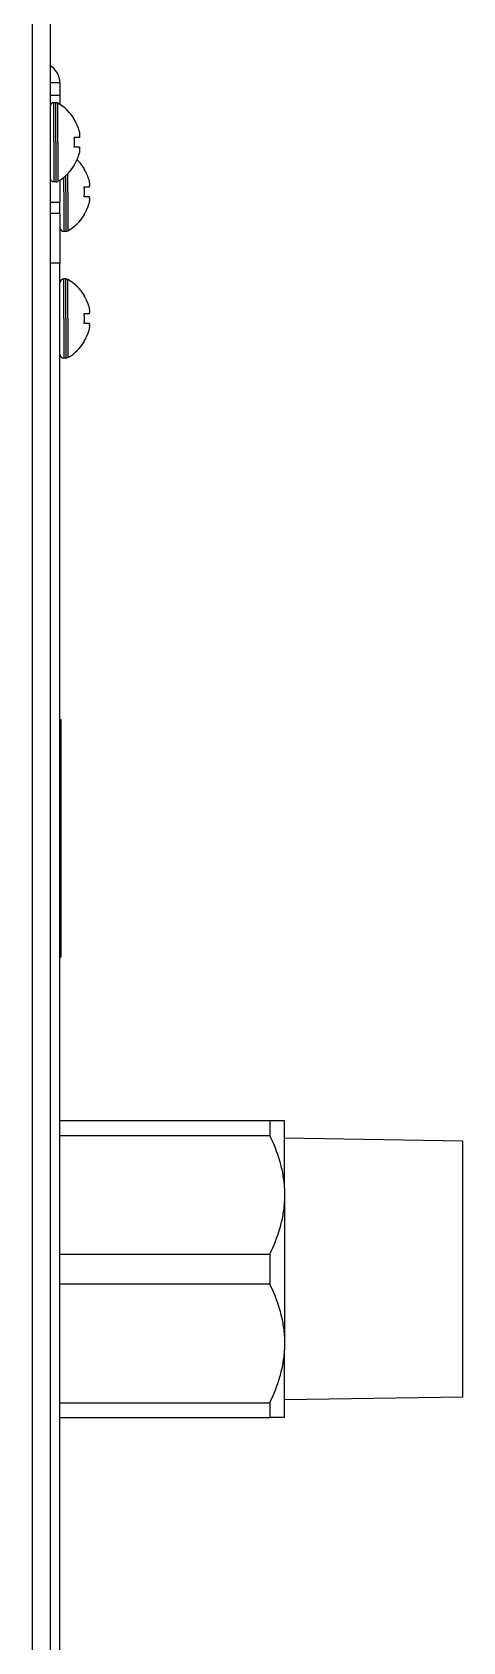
# Model space of a CAD drawing. Header units: millimetres. Extents: x -1584 to 3730, y -1918 to 2655.
# Drawn here: x -695.6 to -652.1, y -77.6 to 85 of the extents above; entities that cross this region are included whole.
import ezdxf

# ---------------------------------------------------------------- set-up
doc = ezdxf.new("R2010")
doc.units = ezdxf.units.MM
doc.header["$LTSCALE"] = 65.395
doc.layers.get('0').update_dxf_attribs({"linetype": 'CONTINUOUS'})
doc.layers.add('ASSI', color=7, linetype='CONTINUOUS')
doc.layers.add('GEOM', color=7, linetype='CONTINUOUS')

msp = doc.modelspace()

# ---------------------------------------------------------------- linework, layer by layer
at = {"linetype": 'Continuous'}
for p, q in [((-693.83, 982.35), (-693.83, -137.15)), ((-695.63, 970.4), (-695.63, -137.15)), ((-691.39, 76.15), (-691.35, 76.15)), ((-691.39, 74.35), (-690.84, 74.35)), ((-690.84, 73.35), (-691.39, 73.35)), ((-691.35, 71.55), (-691.39, 71.55)), ((-690.39, 71.15), (-690.35, 71.15)), ((-690.39, 69.35), (-689.84, 69.35)), ((-689.84, 68.35), (-690.39, 68.35)), ((-690.35, 66.55), (-690.39, 66.55)), ((-690.39, 58.35), (-690.35, 58.35)), ((-690.39, 56.55), (-689.84, 56.55)), ((-689.84, 55.55), (-690.39, 55.55)), ((-690.35, 53.75), (-690.39, 53.75)), ((-692.83, -24.95), (-671.63, -24.95)), ((-671.63, -24.95), (-670.13, -24.95)), ((-671.63, -24.95), (-671.63, -26.45)), ((-670.13, -27.64), (-670.13, -24.95)), ((-692.83, -26.45), (-671.63, -26.45)), ((-652.13, -27.03), (-670.13, -26.73)), ((-652.13, -27.64), (-652.13, -27.03)), ((-670.13, -31.77), (-670.13, -27.64)), ((-652.13, -31.95), (-652.13, -27.64)), ((-670.13, -31.77), (-670.13, -33.13)), ((-652.13, -39.95), (-652.13, -31.95)), ((-670.13, -33.13), (-670.13, -46.77)), ((-692.83, -38.45), (-671.63, -38.45)), ((-671.63, -38.45), (-671.63, -41.45)), ((-652.13, -47.95), (-652.13, -39.95)), ((-692.83, -41.45), (-671.63, -41.45)), ((-670.13, -46.77), (-670.13, -48.13)), ((-670.13, -52.26), (-670.13, -48.13)), ((-652.13, -52.26), (-652.13, -47.95)), ((-692.83, -53.45), (-671.63, -53.45)), ((-671.63, -53.45), (-671.63, -54.95)), ((-670.13, -54.95), (-670.13, -52.26)), ((-652.13, -52.87), (-670.13, -53.17)), ((-652.13, -52.87), (-652.13, -52.26)), ((-692.83, -54.95), (-671.63, -54.95)), ((-670.13, -54.95), (-671.63, -54.95))]:
    msp.add_line(p, q, dxfattribs=at)
for centre, radius, start, end in [((-695.44, 73.66), 4.75, 28.9687, 31.5341), ((-695.44, 73.67), 4.75, 28.0074, 28.9684), ((-695.43, 73.67), 4.75, 26.6813, 28.0074), ((-695.43, 73.67), 4.74, 25.5402, 26.6812), ((-695.43, 73.67), 4.74, 24.5722, 25.5402), ((-695.42, 73.67), 4.73, 23.3175, 24.5722), ((-695.42, 73.67), 4.73, 22.5474, 23.3174), ((-695.41, 73.68), 4.72, 21.0025, 22.5476), ((-695.4, 73.68), 4.72, 20.5181, 21.0023), ((-695.39, 73.68), 4.7, 18.4656, 20.5187), ((-695.38, 73.69), 4.68, 17.3773, 18.465), ((-695.36, 73.69), 4.67, 16.3949, 17.3772), ((-695.33, 73.7), 4.64, 14.3176, 16.3964), ((-692.83, 74.6), 2.01, 5.1401, 7.2744), ((-695.14, 73.85), 3.79, 0.0089, 7.5987), ((-695.14, 73.85), 3.79, 352.4013, 359.9911), ((-692.83, 74.6), 2.01, 352.7259, 354.7415), ((-692.83, 73.1), 2.01, 5.2585, 7.2741), ((-692.8, 74.6), 1.98, 4.2856, 5.1372), ((-692.79, 74.6), 1.97, 3.0233, 4.286), ((-692.79, 74.6), 1.97, 355.3984, 356.7833), ((-692.81, 74.6), 1.98, 354.7442, 355.3991), ((-692.81, 73.1), 1.98, 4.6009, 5.2558), ((-692.79, 73.1), 1.97, 3.2167, 4.6016), ((-692.78, 74.6), 1.96, 1.9964, 3.0228), ((-692.77, 74.6), 1.95, 0.9261, 1.9964), ((-692.77, 74.6), 1.95, 359.8006, 0.9258), ((-692.77, 74.6), 1.95, 358.8459, 359.8005), ((-692.78, 74.6), 1.96, 357.6234, 358.8455), ((-692.78, 74.6), 1.96, 356.7841, 357.6235), ((-692.78, 73.1), 1.96, 2.3765, 3.2159), ((-692.78, 73.1), 1.95, 1.1545, 2.3767), ((-695.44, 74.04), 4.75, 328.4659, 331.0313), ((-695.44, 74.03), 4.75, 331.0316, 331.9926), ((-695.43, 74.03), 4.75, 331.9926, 333.3187), ((-695.43, 74.03), 4.74, 333.3188, 334.4598), ((-695.43, 74.03), 4.74, 334.4598, 335.4278), ((-695.42, 74.03), 4.73, 335.4278, 336.6825), ((-695.42, 74.03), 4.73, 336.6826, 337.4526), ((-695.41, 74.02), 4.72, 337.4524, 338.9975), ((-695.4, 74.02), 4.72, 338.9977, 339.4819), ((-695.39, 74.02), 4.7, 339.4813, 341.5344), ((-695.38, 74.01), 4.68, 341.535, 342.6227), ((-695.36, 74.01), 4.67, 342.6228, 343.6051), ((-695.33, 74), 4.64, 343.6036, 345.6824), ((-692.83, 73.1), 2.01, 352.7256, 354.8598), ((-692.79, 73.1), 1.97, 355.714, 356.9766), ((-692.8, 73.1), 1.98, 354.8627, 355.7144), ((-692.77, 73.1), 1.95, 0.1995, 1.1541), ((-692.77, 73.1), 1.95, 359.0741, 0.1995), ((-692.77, 73.1), 1.95, 358.0037, 359.0738), ((-692.78, 73.1), 1.96, 356.9771, 358.0037), ((-694.44, 68.66), 4.75, 28.9687, 31.5341), ((-694.44, 68.67), 4.75, 28.0074, 28.9684), ((-694.43, 68.67), 4.75, 26.6813, 28.0074), ((-694.43, 68.67), 4.74, 25.5402, 26.6812), ((-694.43, 68.67), 4.74, 24.5722, 25.5402), ((-694.42, 68.67), 4.73, 23.3175, 24.5722), ((-694.42, 68.67), 4.73, 22.5474, 23.3174), ((-694.41, 68.68), 4.72, 21.0025, 22.5476), ((-694.4, 68.68), 4.72, 20.5181, 21.0023), ((-694.39, 68.68), 4.7, 18.4656, 20.5187), ((-694.38, 68.69), 4.68, 17.3773, 18.465), ((-694.36, 68.69), 4.67, 16.3949, 17.3772), ((-694.33, 68.7), 4.64, 14.3176, 16.3964), ((-694.14, 68.85), 3.79, 0.0089, 7.5987), ((-694.14, 68.85), 3.79, 352.4013, 359.9911), ((-691.83, 69.6), 2.01, 5.1401, 7.2744), ((-691.83, 69.6), 2.01, 352.7259, 354.7415), ((-691.83, 68.1), 2.01, 5.2585, 7.2741), ((-691.8, 69.6), 1.98, 4.2856, 5.1372), ((-691.79, 69.6), 1.97, 3.0233, 4.286), ((-691.79, 69.6), 1.97, 355.3984, 356.7833), ((-691.81, 69.6), 1.98, 354.7442, 355.3991), ((-691.81, 68.1), 1.98, 4.6009, 5.2558), ((-691.78, 69.6), 1.96, 1.9964, 3.0228), ((-691.77, 69.6), 1.95, 0.9261, 1.9964), ((-691.77, 69.6), 1.95, 359.8006, 0.9258), ((-691.77, 69.6), 1.95, 358.8459, 359.8005), ((-691.78, 69.6), 1.96, 357.6234, 358.8455), ((-691.78, 69.6), 1.96, 356.7841, 357.6235), ((-694.44, 69.04), 4.75, 328.4659, 331.0313), ((-694.44, 69.03), 4.75, 331.0316, 331.9926), ((-694.43, 69.03), 4.75, 331.9926, 333.3187), ((-694.43, 69.03), 4.74, 333.3188, 334.4598), ((-694.43, 69.03), 4.74, 334.4598, 335.4278), ((-694.42, 69.03), 4.73, 335.4278, 336.6825), ((-694.42, 69.03), 4.73, 336.6826, 337.4526), ((-694.41, 69.02), 4.72, 337.4524, 338.9975), ((-694.4, 69.02), 4.72, 338.9977, 339.4819), ((-694.39, 69.02), 4.7, 339.4813, 341.5344), ((-694.38, 69.01), 4.68, 341.535, 342.6227), ((-694.36, 69.01), 4.67, 342.6228, 343.6051), ((-694.33, 69), 4.64, 343.6036, 345.6824), ((-691.83, 68.1), 2.01, 352.7256, 354.8598), ((-691.79, 68.1), 1.97, 3.2167, 4.6016), ((-691.79, 68.1), 1.97, 355.714, 356.9766), ((-691.8, 68.1), 1.98, 354.8627, 355.7144), ((-691.78, 68.1), 1.96, 2.3765, 3.2159), ((-691.78, 68.1), 1.95, 1.1545, 2.3767), ((-691.77, 68.1), 1.95, 0.1995, 1.1541), ((-691.77, 68.1), 1.95, 359.0741, 0.1995), ((-691.77, 68.1), 1.95, 358.0037, 359.0738), ((-691.78, 68.1), 1.96, 356.9771, 358.0037), ((-694.44, 55.86), 4.75, 28.9687, 31.5341), ((-694.44, 55.87), 4.75, 28.0074, 28.9684), ((-694.43, 55.87), 4.75, 26.6813, 28.0074), ((-694.43, 55.87), 4.74, 25.5402, 26.6812), ((-694.43, 55.87), 4.74, 24.5722, 25.5402), ((-694.42, 55.87), 4.73, 23.3175, 24.5722), ((-694.42, 55.87), 4.73, 22.5474, 23.3174), ((-694.41, 55.88), 4.72, 21.0025, 22.5476), ((-694.4, 55.88), 4.72, 20.5181, 21.0023), ((-694.39, 55.88), 4.7, 18.4656, 20.5187), ((-694.38, 55.89), 4.68, 17.3773, 18.465), ((-694.36, 55.89), 4.67, 16.3949, 17.3772), ((-694.33, 55.9), 4.64, 14.3176, 16.3964), ((-691.83, 56.8), 2.01, 5.1401, 7.2744), ((-691.8, 56.8), 1.98, 4.2856, 5.1372), ((-691.79, 56.8), 1.97, 3.0233, 4.286), ((-691.78, 56.8), 1.96, 1.9964, 3.0228), ((-694.14, 56.05), 3.79, 0.0089, 7.5987), ((-694.14, 56.05), 3.79, 352.4013, 359.9911), ((-691.83, 56.8), 2.01, 352.7259, 354.7415), ((-691.83, 55.3), 2.01, 5.2585, 7.2741), ((-691.79, 56.8), 1.97, 355.3984, 356.7833), ((-691.81, 56.8), 1.98, 354.7442, 355.3991), ((-691.81, 55.3), 1.98, 4.6009, 5.2558), ((-691.79, 55.3), 1.97, 3.2167, 4.6016), ((-691.77, 56.8), 1.95, 0.9261, 1.9964), ((-691.77, 56.8), 1.95, 359.8006, 0.9258), ((-691.77, 56.8), 1.95, 358.8459, 359.8005), ((-691.78, 56.8), 1.96, 357.6234, 358.8455), ((-691.78, 56.8), 1.96, 356.7841, 357.6235), ((-691.78, 55.3), 1.96, 2.3765, 3.2159), ((-691.78, 55.3), 1.95, 1.1545, 2.3767), ((-691.77, 55.3), 1.95, 0.1995, 1.1541), ((-691.77, 55.3), 1.95, 359.0741, 0.1995), ((-694.44, 56.24), 4.75, 328.4659, 331.0313), ((-694.44, 56.23), 4.75, 331.0316, 331.9926), ((-694.43, 56.23), 4.75, 331.9926, 333.3187), ((-694.43, 56.23), 4.74, 333.3188, 334.4598), ((-694.43, 56.23), 4.74, 334.4598, 335.4278), ((-694.42, 56.23), 4.73, 335.4278, 336.6825), ((-694.42, 56.23), 4.73, 336.6826, 337.4526), ((-694.41, 56.22), 4.72, 337.4524, 338.9975), ((-694.4, 56.22), 4.72, 338.9977, 339.4819), ((-694.39, 56.22), 4.7, 339.4813, 341.5344), ((-694.38, 56.21), 4.68, 341.535, 342.6227), ((-694.36, 56.21), 4.67, 342.6228, 343.6051), ((-694.33, 56.2), 4.64, 343.6036, 345.6824), ((-691.83, 55.3), 2.01, 352.7256, 354.8598), ((-691.79, 55.3), 1.97, 355.714, 356.9766), ((-691.8, 55.3), 1.98, 354.8627, 355.7144), ((-691.77, 55.3), 1.95, 358.0037, 359.0738), ((-691.78, 55.3), 1.96, 356.9771, 358.0037)]:
    msp.add_arc(centre, radius, start, end, dxfattribs=at)
for points, knots in [([(-670.13, -31.77), (-670.16, -31.31), (-670.27, -30.4), (-670.7, -28.59), (-671.23, -27.29), (-671.63, -26.45)], [0, 0, 0, 0, 0.247896, 0.497004, 1, 1, 1, 1]), ([(-671.63, -38.45), (-671.23, -37.61), (-670.7, -36.31), (-670.27, -34.5), (-670.16, -33.59), (-670.13, -33.13)], [0, 0, 0, 0, 0.502997, 0.752105, 1, 1, 1, 1]), ([(-670.13, -46.77), (-670.16, -46.31), (-670.27, -45.4), (-670.7, -43.59), (-671.23, -42.29), (-671.63, -41.45)], [0, 0, 0, 0, 0.247896, 0.497004, 1, 1, 1, 1]), ([(-671.63, -53.45), (-671.23, -52.61), (-670.7, -51.31), (-670.27, -49.5), (-670.16, -48.59), (-670.13, -48.13)], [0, 0, 0, 0, 0.502997, 0.752105, 1, 1, 1, 1])]:
    msp.add_open_spline(points, degree=3, knots=knots, dxfattribs=at)
at = {"layer": 'ASSI', "linetype": 'Continuous'}
for p, q in [((-693.23, 77.85), (-693.43, 77.85)), ((-693.43, 73.85), (-693.43, 77.85)), ((-693.23, 73.85), (-693.23, 77.85)), ((-693.03, 73.85), (-693.03, 77.8)), ((-693.43, 73.85), (-693.43, 69.85)), ((-693.23, 73.85), (-693.23, 69.85)), ((-693.03, 73.85), (-693.03, 69.9)), ((-692.43, 68.85), (-692.43, 70.34)), ((-692.23, 68.85), (-692.23, 70.5)), ((-692.03, 68.85), (-692.03, 70.71)), ((-693.23, 69.85), (-693.43, 69.85)), ((-692.43, 68.85), (-692.43, 64.85)), ((-692.23, 68.85), (-692.23, 64.85)), ((-692.03, 68.85), (-692.03, 64.9)), ((-692.23, 64.85), (-692.43, 64.85)), ((-692.23, 60.05), (-692.43, 60.05)), ((-692.43, 56.05), (-692.43, 60.05)), ((-692.23, 56.05), (-692.23, 60.05)), ((-692.03, 56.05), (-692.03, 60)), ((-692.43, 56.05), (-692.43, 52.05)), ((-692.23, 56.05), (-692.23, 52.05)), ((-692.03, 56.05), (-692.03, 52.1)), ((-692.23, 52.05), (-692.43, 52.05))]:
    msp.add_line(p, q, dxfattribs=at)
for centre, radius, start, end in [((-693.43, 77.45), 0.4, 90, 180), ((-693.23, 77.45), 0.4, 59.6988, 90), ((-695.45, 73.65), 4.8, 31.5974, 59.6988), ((-695.45, 73.65), 4.8, 31.4579, 31.5974), ((-695.45, 74.05), 4.8, 300.3012, 328.4026), ((-695.45, 74.05), 4.8, 328.4026, 328.5421), ((-694.45, 68.65), 4.8, 31.5974, 45.6635), ((-693.43, 70.25), 0.4, 180, 270), ((-693.23, 70.25), 0.4, 270, 300.3012), ((-694.45, 68.65), 4.8, 31.4579, 31.5974), ((-692.43, 65.25), 0.4, 180, 270), ((-694.45, 69.05), 4.8, 300.3012, 328.4026), ((-694.45, 69.05), 4.8, 328.4026, 328.5421), ((-692.23, 65.25), 0.4, 270, 300.3012), ((-692.43, 59.65), 0.4, 90, 180), ((-692.23, 59.65), 0.4, 59.6988, 90), ((-694.45, 55.85), 4.8, 31.5974, 59.6988), ((-694.45, 55.85), 4.8, 31.4579, 31.5974), ((-694.45, 56.25), 4.8, 300.3012, 328.4026), ((-694.45, 56.25), 4.8, 328.4026, 328.5421), ((-692.43, 52.45), 0.4, 180, 270), ((-692.23, 52.45), 0.4, 270, 300.3012)]:
    msp.add_arc(centre, radius, start, end, dxfattribs=at)
at = {"layer": 'GEOM', "linetype": 'Continuous'}
for p, q in [((-692.83, 79.85), (-693.83, 79.85)), ((-692.83, 79.85), (-692.83, 78.58)), ((-692.83, 78.58), (-693.83, 78.58)), ((-692.83, 78.58), (-692.83, 77.65)), ((-692.83, 70.05), (-692.83, 67.8)), ((-693.83, 67.8), (-692.83, 67.8)), ((-692.83, 66.65), (-693.83, 66.65)), ((-692.83, 66.65), (-692.83, 67.8)), ((-692.83, 66.65), (-692.83, 61.65)), ((-692.83, 61.65), (-693.83, 61.65)), ((-692.83, -116.95), (-692.83, 61.65)), ((-692.83, 15.54), (-692.73, 15.54)), ((-692.73, 15.54), (-692.73, -8.46)), ((-692.83, -8.46), (-692.73, -8.46))]:
    msp.add_line(p, q, dxfattribs=at)
msp.add_arc((-694.83, 79.85), 2, 0, 59.9536, dxfattribs=at)

doc.saveas('drawing.dxf')
